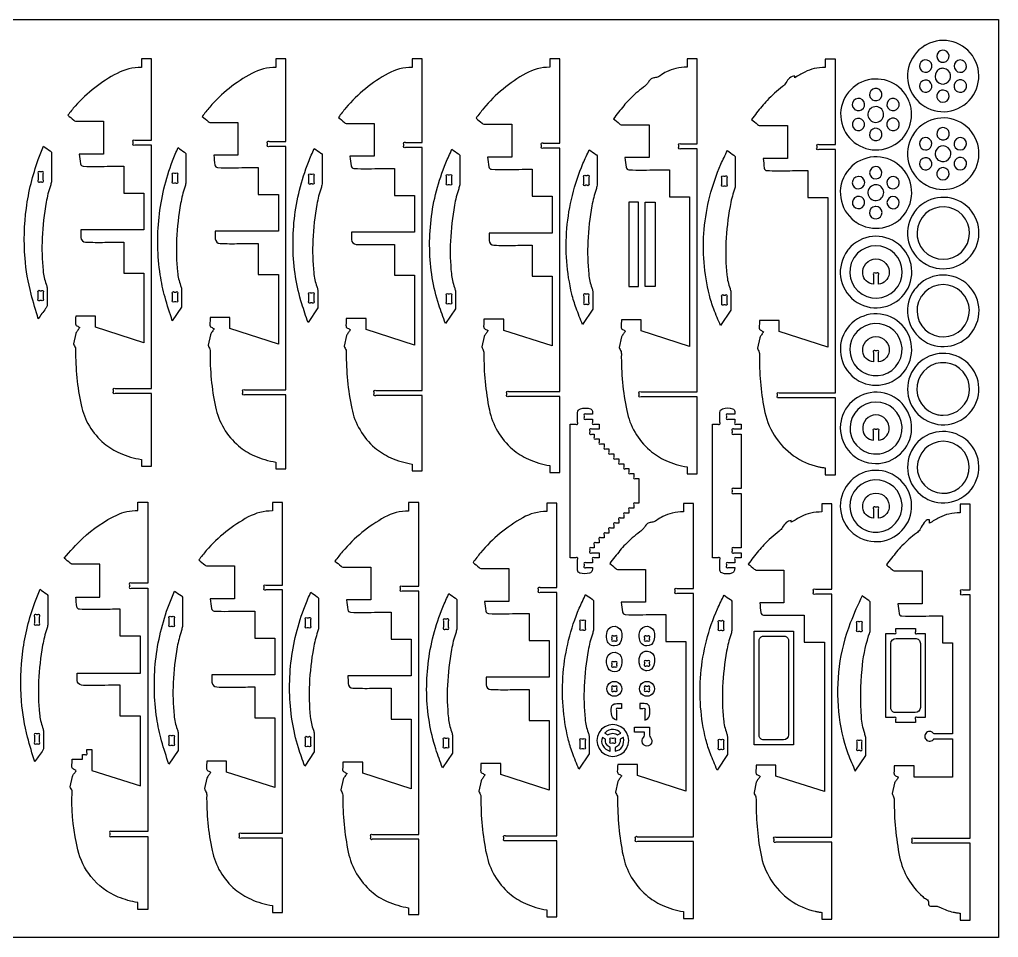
# Model space of a CAD drawing. Extents: x -74 to 131, y -35 to 58.
# Drawn here: x 32.1 to 131, y -34.5 to 58.2 of the extents above; entities that cross this region are included whole.
import ezdxf

# ---------------------------------------------------------------- set-up
doc = ezdxf.new("R2010")
doc.units = 0
doc.header["$MEASUREMENT"] = 0
doc.layers.get('0').update_dxf_attribs({"linetype": 'CONTINUOUS'})
doc.layers.add('LAYER_1', color=18, linetype='CONTINUOUS')

msp = doc.modelspace()

# ---------------------------------------------------------------- linework, layer by layer
msp.add_lwpolyline([(131.014, 58.163), (131.014, -34.546), (-73.864, -34.546), (-73.864, 58.163)], close=True)
at = {"layer": 'LAYER_1'}
for points in [[(123.566, 55.529, 0.988009), (127.226, 49.337, 0.987952), (123.717, 55.616, 0.00606), (123.641, 55.573, 0.006032)], [(125.289, 53.855, 0.951083), (125.597, 55.055, 0.952097), (125.172, 53.891, 0.024539), (125.231, 53.87, 0.025072)], [(44.452, 13.731), (44.452, 13.04), (45.473, 13.04), (45.473, 20.41), (41.801, 20.41, -1), (41.624, 20.587), (41.624, 20.732, -1), (41.801, 20.91), (45.473, 20.91), (45.473, 45.478), (43.801, 45.478, -1), (43.624, 45.655), (43.624, 45.8, -1), (43.801, 45.978), (45.473, 45.978), (45.473, 54.184), (44.452, 54.184), (44.452, 53.33, 0.120914), (42.004, 52.729, 0.090688), (37.771, 49.429, 0.01458), (37.388, 48.973, -0.00486), (37.014, 48.509, -0.016502), (37.625, 48.002, 0.09933), (37.797, 47.902), (40.625, 47.902), (40.625, 44.585), (38.18, 44.585, 0.001901), (38.3, 43.604, 0.360444), (38.569, 43.351, 0.020886), (40.008, 43.323, -0.005414), (42.681, 43.351), (42.681, 40.627), (44.707, 40.627), (44.707, 36.915), (38.323, 36.915, 0.008503), (38.34, 36.161, 0.393252), (38.823, 35.681, 0.012272), (40.752, 35.666, -0.004091), (42.681, 35.681), (42.681, 32.557), (44.707, 32.557), (44.707, 25.516), (39.81, 27.078), (39.81, 28.2), (37.814, 28.2, -0.024568), (37.78, 27.506, 0.148453), (37.814, 27.335, 0.167335), (37.943, 27.215, -0.043011), (38.23, 27.057, -0.023258), (38.02, 26.773, 0.069876), (37.838, 26.469), (37.606, 25.416, 0.112299), (37.689, 25.195, -0.149806), (37.812, 24.774, 0.056062), (38.357, 19.241, 0.166377), (40.688, 15.353, 0.07368), (42.292, 14.361, 0.061659)], [(58.031, 13.464), (58.031, 12.772), (59.052, 12.772), (59.052, 20.276), (54.881, 20.276, -1), (54.703, 20.454), (54.703, 20.599, -1), (54.881, 20.776), (59.052, 20.776), (59.052, 45.344), (57.381, 45.344, -1), (57.203, 45.522), (57.203, 45.667, -1), (57.381, 45.844), (59.052, 45.844), (59.052, 54.184), (58.031, 54.184), (58.031, 53.33, 0.123894), (55.594, 52.717, 0.091131), (51.35, 49.321, 0.014529), (50.967, 48.852, -0.004843), (50.593, 48.376, -0.016502), (51.204, 47.869, 0.09933), (51.376, 47.768), (54.204, 47.768), (54.204, 44.451), (51.76, 44.451, 0.001901), (51.879, 43.471, 0.360444), (52.149, 43.218, 0.020886), (53.588, 43.189, -0.005414), (56.26, 43.218), (56.26, 40.493), (58.286, 40.493), (58.286, 36.781), (51.902, 36.781, 0.008503), (51.919, 36.028, 0.393252), (52.402, 35.548, 0.012272), (54.331, 35.532, -0.004091), (56.26, 35.548), (56.26, 32.424), (58.286, 32.424), (58.286, 25.383), (53.39, 26.945), (53.39, 28.066), (51.393, 28.066, -0.024568), (51.359, 27.373, 0.148453), (51.393, 27.201, 0.167335), (51.522, 27.081, -0.043011), (51.809, 26.924, -0.023258), (51.599, 26.639, 0.069876), (51.417, 26.336), (51.185, 25.283, 0.111597), (51.268, 25.061, -0.149055), (51.391, 24.637, 0.055297), (51.936, 19.033, 0.165637), (54.267, 15.105, 0.074052), (55.873, 14.101, 0.062267)], [(71.789, 13.266), (71.789, 12.597), (72.81, 12.597), (72.81, 20.183), (68.139, 20.183, -1), (67.961, 20.361), (67.961, 20.506, -1), (68.139, 20.683), (72.81, 20.683), (72.81, 45.251), (71.139, 45.251, -1), (70.961, 45.428), (70.961, 45.574, -1), (71.139, 45.751), (72.81, 45.751), (72.81, 54.19), (71.789, 54.19), (71.789, 53.338, 0.126119), (69.36, 52.715, 0.091419), (65.108, 49.247, 0.014484), (64.725, 48.769, -0.004828), (64.351, 48.283, -0.016502), (64.962, 47.775, 0.09933), (65.134, 47.675), (67.962, 47.675), (67.962, 44.358), (65.518, 44.358, 0.001901), (65.637, 43.378, 0.360444), (65.907, 43.125, 0.020886), (67.346, 43.096, -0.005414), (70.018, 43.125), (70.018, 40.4), (72.044, 40.4), (72.044, 36.688), (65.66, 36.688, 0.008503), (65.677, 35.935, 0.393252), (66.16, 35.455, 0.012272), (68.089, 35.439, -0.004091), (70.018, 35.455), (70.018, 32.331), (72.044, 32.331), (72.044, 25.289), (67.148, 26.852), (67.148, 27.973), (65.151, 27.973, -0.024568), (65.117, 27.28, 0.148453), (65.151, 27.108, 0.167335), (65.28, 26.988, -0.043011), (65.567, 26.831, -0.023258), (65.357, 26.546, 0.069876), (65.175, 26.243), (64.943, 25.19, 0.111047), (65.026, 24.967, -0.148469), (65.149, 24.542, 0.054707), (65.693, 18.88, 0.165051), (68.025, 14.922, 0.074339), (69.633, 13.907, 0.062744)], [(85.691, 13.11), (85.691, 12.418), (86.712, 12.418), (86.712, 20.1), (81.541, 20.1, -1), (81.363, 20.278), (81.363, 20.423, -1), (81.541, 20.6), (86.712, 20.6), (86.712, 45.168), (85.041, 45.168, -1), (84.863, 45.346), (84.863, 45.491, -1), (85.041, 45.668), (86.712, 45.668), (86.712, 54.184), (85.691, 54.184), (85.691, 53.349, 0.128191), (83.27, 52.718, 0.091656), (79.01, 49.182, 0.014439), (78.627, 48.695, -0.004813), (78.253, 48.2, -0.016502), (78.864, 47.692, 0.09933), (79.036, 47.592), (81.864, 47.592), (81.864, 44.275), (79.42, 44.275, 0.001901), (79.539, 43.295, 0.360444), (79.809, 43.042, 0.020886), (81.248, 43.013, -0.005414), (83.92, 43.042), (83.92, 40.317), (85.946, 40.317), (85.946, 36.605), (79.562, 36.605, 0.008503), (79.579, 35.852, 0.393252), (80.062, 35.372, 0.012272), (81.991, 35.356, -0.004091), (83.92, 35.372), (83.92, 32.248), (85.946, 32.248), (85.946, 25.207), (81.05, 26.769), (81.05, 27.89), (79.053, 27.89, -0.024568), (79.019, 27.197, 0.148453), (79.053, 27.025, 0.167335), (79.182, 26.905, -0.043011), (79.469, 26.748, -0.023258), (79.259, 26.463, 0.069876), (79.077, 26.16), (78.846, 25.107, 0.110668), (78.928, 24.883, -0.148065), (79.051, 24.457, 0.054306), (79.595, 18.757, 0.164645), (81.927, 14.777, 0.074533), (83.536, 13.755, 0.063073)], [(99.568, 12.983), (99.568, 12.291), (100.589, 12.291), (100.589, 20.048), (94.917, 20.048, -1), (94.74, 20.225), (94.74, 20.37, -1), (94.917, 20.548), (100.589, 20.548), (100.589, 45.115), (98.917, 45.115, -1), (98.74, 45.293), (98.74, 45.438, -1), (98.917, 45.615), (100.589, 45.615), (100.589, 54.184), (99.568, 54.184), (99.568, 53.354, 0.055186), (98.448, 53.23, 0.062108), (97.504, 52.892, 0.040613), (96.858, 52.495, -0.093941), (96.489, 52.32, -0.04904), (96.292, 52.289, 0.136038), (95.942, 52.169, 0.102185), (95.71, 51.927, -0.031844), (95.513, 51.655, -0.063453), (95.162, 51.325, 0.043886), (93.707, 50.06, 0.019557), (93.165, 49.453, 0.009538), (92.13, 48.147, -0.016502), (92.741, 47.64, 0.09933), (92.912, 47.539), (95.741, 47.539), (95.741, 44.222), (93.296, 44.222, 0.001901), (93.416, 43.242, 0.360444), (93.685, 42.989, 0.020886), (95.124, 42.96, -0.005414), (97.797, 42.989), (97.797, 40.265), (99.823, 40.265), (99.823, 25.154), (94.926, 26.716), (94.926, 27.838), (92.93, 27.838, -0.024568), (92.896, 27.144, 0.148453), (92.93, 26.973, 0.167335), (93.059, 26.852, -0.043011), (93.346, 26.695, -0.023258), (93.136, 26.41, 0.069876), (92.954, 26.107), (92.722, 25.054, 0.110282), (92.805, 24.83, -0.147653), (92.928, 24.403, 0.053899), (93.471, 18.662, 0.164226), (95.804, 14.66, 0.07473), (97.414, 13.631, 0.063409)], [(113.52, 12.882), (113.52, 12.188), (114.542, 12.188), (114.542, 19.973), (108.87, 19.973, -1), (108.693, 20.15), (108.693, 20.295, -1), (108.87, 20.473), (114.542, 20.473), (114.542, 45.04), (112.87, 45.04, -1), (112.693, 45.218), (112.693, 45.363, -1), (112.87, 45.54), (114.542, 45.54), (114.542, 54.158), (113.52, 54.158), (113.52, 53.33, 0.055709), (112.401, 53.205, 0.062568), (111.457, 52.863, 0.016607), (110.946, 52.58, -0.005535), (110.441, 52.286), (110.441, 52.452, 0.187803), (109.927, 52.252, 0.077073), (109.551, 51.782, -0.099826), (109.208, 51.39, 0.038946), (107.659, 50.004, 0.019538), (107.118, 49.391, 0.009517), (106.082, 48.072, -0.016502), (106.693, 47.565, 0.09933), (106.865, 47.464), (109.694, 47.464), (109.694, 44.147), (107.249, 44.147, 0.001354), (107.365, 43.164, 0.370222), (107.638, 42.914, 0.011951), (109.694, 42.898, -0.003984), (111.75, 42.914), (111.75, 40.19), (113.776, 40.19), (113.776, 25.079), (108.879, 26.641), (108.879, 27.763), (106.882, 27.763, -0.024568), (106.848, 27.069, 0.148453), (106.882, 26.898, 0.167335), (107.012, 26.777, -0.043011), (107.298, 26.62, -0.023258), (107.089, 26.335, 0.069876), (106.906, 26.032), (106.675, 24.979, 0.110147), (106.758, 24.755, -0.14751), (106.88, 24.327, 0.048821), (107.345, 18.833, 0.095133), (108.379, 16.18, 0.097671), (110.328, 14.113, 0.101051), (112.838, 12.996, 0.019106), (113.178, 12.935, -0.006368)], [(123.357, 52.917, 0.950953), (124.041, 53.977, 0.951079), (123.254, 52.991, 0.025074), (123.303, 52.952, 0.02514)], [(127.381, 54.044, 0.95326), (126.889, 52.897, 0.952598), (127.489, 53.991, 0.024277), (127.436, 54.02, 0.023929)], [(124.759, 52.893, 0.770665), (125.734, 51.724, 0.751593), (125.496, 53.238, 0.141818), (125.097, 53.175, 0.129519)], [(121.962, 49.975, 0.927864), (115.19, 47.69, 0.927971), (122.226, 48.941, 0.03736), (122.133, 49.468, 0.037418)], [(123.342, 50.91, 0.952593), (124.041, 51.933, 0.95157), (123.245, 50.983, 0.024816), (123.291, 50.944, 0.024279)], [(126.849, 50.901, 0.975077), (127.51, 51.982, 0.97506), (126.796, 50.936, 0.012628), (126.822, 50.918, 0.012619)], [(118.278, 50.072, 0.976251), (119.004, 51.093, 0.976386), (118.23, 50.108, 0.011948), (118.253, 50.089, 0.012017)], [(125.172, 49.858, 0.952097), (125.711, 50.978, 0.952996), (125.066, 49.916, 0.024067), (125.118, 49.884, 0.024539)], [(116.515, 49.075, 0.975058), (117.27, 50.069, 0.975249), (116.466, 49.114, 0.012531), (116.49, 49.094, 0.012628)], [(120.047, 49.049, 0.976042), (120.722, 50.093, 0.975782), (119.996, 49.083, 0.012257), (120.021, 49.066, 0.012124)], [(118.185, 47.917, 0.976252), (119.105, 49.211, 0.976388), (118.124, 47.963, 0.011947), (118.154, 47.939, 0.012016)], [(116.554, 47.033, 0.976043), (117.229, 48.077, 0.975784), (116.504, 47.067, 0.012256), (116.528, 47.049, 0.012124)], [(120.061, 47.024, 0.975077), (120.722, 48.105, 0.97506), (120.007, 47.059, 0.012628), (120.034, 47.041, 0.012619)], [(123.42, 41.624, 0.988058), (127.532, 47.556, 0.988098), (123.279, 41.725, 0.005987), (123.349, 41.673, 0.006007)], [(118.278, 46.039, 0.976253), (119.004, 47.061, 0.976387), (118.23, 46.075, 0.011947), (118.253, 46.056, 0.012016)], [(125.066, 46.107, 0.976251), (125.792, 47.129, 0.976386), (125.018, 46.143, 0.011948), (125.042, 46.125, 0.012017)], [(123.772, 45.001, 0.953254), (123.625, 46.24, 0.952591), (123.652, 44.992, 0.02428), (123.712, 44.994, 0.023933)], [(126.943, 45.032, 0.953252), (127.435, 46.178, 0.952591), (126.835, 45.085, 0.02428), (126.887, 45.056, 0.023933)], [(34.041, 27.938, -0.013239), (33.317, 30.436, -0.043697), (32.699, 34.076, -0.053791), (32.833, 39.116, -0.053644), (34.042, 44.025, -0.011454), (34.304, 44.7, 0.003818), (34.578, 45.371, 0.022773), (35.227, 44.912, -0.137471), (35.36, 44.763), (35.36, 41.783, -0.040609), (35.259, 41.37, 0.035851), (34.837, 39.72, 0.033236), (34.429, 36.103, 0.03671), (34.52, 32.808, 0.061524), (34.835, 31.424, -0.045424), (34.925, 31.081), (34.925, 29.262, -0.088476), (34.78, 28.977, 0.014709)], [(47.575, 27.736, -0.013442), (46.839, 30.115, -0.031361), (46.354, 32.386, -0.063908), (46.237, 38.193, -0.063498), (47.594, 43.879, -0.011797), (47.87, 44.56, 0.003932), (48.157, 45.237, 0.022773), (48.807, 44.779, -0.137471), (48.94, 44.63), (48.94, 41.65, -0.040609), (48.838, 41.236, 0.035851), (48.416, 39.587, 0.033236), (48.008, 35.97, 0.03671), (48.099, 32.675, 0.061524), (48.414, 31.291, -0.045424), (48.504, 30.947), (48.504, 29.129)], [(61.288, 27.576, -0.011516), (60.659, 29.435, -0.0375), (60.025, 32.164, -0.06631), (59.902, 38.023, -0.065612), (61.325, 43.772, -0.012128), (61.614, 44.46, 0.004042), (61.915, 45.144, 0.022773), (62.565, 44.686, -0.137471), (62.698, 44.536), (62.698, 41.557, -0.040609), (62.596, 41.143, 0.035851), (62.174, 39.494, 0.033236), (61.766, 35.877, 0.03671), (61.857, 32.582, 0.061524), (62.172, 31.197, -0.045424), (62.262, 30.854), (62.262, 29.035)], [(75.163, 27.452, -0.010872), (74.495, 29.363, -0.038507), (73.837, 32.081, -0.069407), (73.71, 37.932, -0.068298), (75.199, 43.689, -0.012539), (75.502, 44.378, 0.004179), (75.817, 45.061, 0.022773), (76.467, 44.603, -0.137471), (76.6, 44.454), (76.6, 41.474, -0.040609), (76.498, 41.06, 0.035851), (76.076, 39.411, 0.033236), (75.668, 35.794, 0.03671), (75.759, 32.499, 0.061524), (76.074, 31.115, -0.045424), (76.164, 30.771), (76.164, 28.953)], [(89.012, 27.358, -0.010271), (88.361, 29.021, -0.02917), (87.932, 30.439, -0.080322), (87.429, 37.068, -0.079073), (89.051, 43.623, -0.01281), (89.366, 44.319, 0.00427), (89.694, 45.009, 0.022773), (90.343, 44.55, -0.137471), (90.476, 44.401), (90.476, 41.421, -0.040609), (90.375, 41.008, 0.035851), (89.953, 39.358, 0.033236), (89.545, 35.741, 0.03671), (89.636, 32.446, 0.061524), (89.951, 31.062, -0.045424), (90.041, 30.719), (90.041, 28.9)], [(102.95, 27.261, -0.011294), (102.27, 28.907, -0.031243), (101.818, 30.337, -0.083122), (101.298, 36.972, -0.081524), (102.979, 43.546, -0.013123), (103.306, 44.242, 0.004374), (103.646, 44.934, 0.022773), (104.296, 44.475, -0.137471), (104.429, 44.326), (104.429, 41.346, -0.040609), (104.327, 40.933, 0.035851), (103.905, 39.283, 0.033236), (103.498, 35.666, 0.03671), (103.588, 32.371, 0.061524), (103.903, 30.987, -0.045424), (103.993, 30.644), (103.993, 28.825)], [(125.038, 43.913, 0.76203), (126.096, 45.014, 0.762047), (124.624, 44.609, 0.135044), (124.735, 44.204, 0.135054)], [(116.632, 37.7, 0.988058), (120.744, 43.631, 0.988098), (116.491, 37.8, 0.005987), (116.561, 37.749, 0.006007)], [(123.342, 43.068, 0.952593), (124.041, 44.092, 0.95157), (123.245, 43.141, 0.024816), (123.291, 43.103, 0.024279)], [(126.906, 43.03, 0.950904), (127.485, 44.161, 0.950919), (126.796, 43.094, 0.025158), (126.849, 43.06, 0.025166)], [(34.525, 41.961), (34.525, 42.606, 1), (34.348, 42.784), (34.203, 42.784, 1), (34.025, 42.606), (34.025, 41.961, 1), (34.203, 41.783), (34.348, 41.783, 1)], [(47.605, 41.827), (47.605, 42.473, -1), (47.782, 42.65), (47.927, 42.65, -1), (48.105, 42.473), (48.105, 41.827, -1), (47.927, 41.65), (47.782, 41.65, -1)], [(61.363, 41.734), (61.363, 42.38, -1), (61.54, 42.557), (61.685, 42.557, -1), (61.863, 42.38), (61.863, 41.734, -1), (61.685, 41.557), (61.54, 41.557, -1)], [(118.441, 42.104, 0.975507), (118.839, 43.279, 0.975784), (118.384, 42.125, 0.012257), (118.413, 42.114, 0.012399)], [(125.172, 42.017, 0.952097), (125.711, 43.137, 0.952996), (125.066, 42.074, 0.024067), (125.118, 42.043, 0.024539)], [(75.265, 41.651), (75.265, 42.297, -1), (75.442, 42.474), (75.587, 42.474, -1), (75.765, 42.297), (75.765, 41.651, -1), (75.587, 41.474), (75.442, 41.474, -1)], [(89.141, 41.598), (89.141, 42.244, -1), (89.319, 42.422), (89.464, 42.422, -1), (89.641, 42.244), (89.641, 41.598, -1), (89.464, 41.421), (89.319, 41.421, -1)], [(103.094, 41.523), (103.094, 42.169, -1), (103.271, 42.347), (103.417, 42.347, -1), (103.594, 42.169), (103.594, 41.523, -1), (103.417, 41.346), (103.271, 41.346, -1)], [(116.837, 42.316, 0.976251), (116.895, 41.068, 0.976041), (116.898, 42.317, 0.012125), (116.868, 42.317, 0.012017)], [(120.648, 42.254, 0.976254), (120.074, 41.145, 0.976045), (120.701, 42.225, 0.012123), (120.675, 42.24, 0.012015)], [(118.016, 41.188, 0.976389), (119.219, 40.146, 0.976435), (118.068, 41.244, 0.011923), (118.041, 41.217, 0.011947)], [(116.684, 40.269, 0.975244), (117.047, 39.084, 0.975502), (116.743, 40.286, 0.012401), (116.713, 40.278, 0.012533)], [(120.841, 39.261, 0.975245), (119.934, 40.107, 0.975503), (120.798, 39.217, 0.0124), (120.82, 39.238, 0.012532)], [(123.421, 33.612, 0.988058), (127.531, 39.542, 0.988098), (123.279, 33.712, 0.005987), (123.35, 33.661, 0.006007)], [(118.563, 39.29, 0.975054), (118.659, 38.028, 0.975033), (118.627, 39.293, 0.012641), (118.595, 39.292, 0.012631)], [(123.956, 34.405, 0.988058), (126.977, 38.762, 0.988098), (123.853, 34.478, 0.005987), (123.904, 34.441, 0.006007)], [(115.761, 34.824, 0.988098), (121.495, 30.428, 0.988127), (115.868, 34.96, 0.005972), (115.814, 34.893, 0.005987)], [(116.385, 34.04, 0.988009), (120.872, 31.239, 0.988058), (116.454, 34.148, 0.006007), (116.419, 34.094, 0.006032)], [(118.717, 32.557), (118.572, 32.557, 1), (118.395, 32.379), (118.395, 31.449, -0.359653), (117.311, 32.475, -0.450586), (118.645, 33.983, -0.450586), (119.979, 32.475, -0.359653), (118.895, 31.449), (118.895, 32.379, 1)], [(122.549, 30.908, 0.988098), (128.283, 26.511, 0.988127), (122.656, 31.043, 0.005972), (122.602, 30.976, 0.005987)], [(34.203, 30.778), (34.348, 30.778, -1), (34.525, 30.6), (34.525, 29.955, -1), (34.348, 29.777), (34.203, 29.777, -1), (34.025, 29.955), (34.025, 30.6, -1)], [(48.105, 30.467), (48.105, 29.821, -1), (47.927, 29.644), (47.782, 29.644, -1), (47.605, 29.821), (47.605, 30.467, -1), (47.782, 30.644), (47.927, 30.644, -1)], [(123.173, 30.124, 0.988009), (127.66, 27.323, 0.988058), (123.242, 30.231, 0.006007), (123.207, 30.178, 0.006032)], [(61.363, 29.728), (61.363, 30.374, -1), (61.54, 30.551), (61.685, 30.551, -1), (61.863, 30.374), (61.863, 29.728, -1), (61.685, 29.551), (61.54, 29.551, -1)], [(75.765, 30.291), (75.765, 29.645, -1), (75.587, 29.468), (75.442, 29.468, -1), (75.265, 29.645), (75.265, 30.291, -1), (75.442, 30.468), (75.587, 30.468, -1)], [(89.641, 29.592), (89.641, 30.238, 1), (89.464, 30.416), (89.319, 30.416, 1), (89.141, 30.238), (89.141, 29.592, 1), (89.319, 29.415), (89.464, 29.415, 1)], [(103.094, 29.517), (103.094, 30.163, -1), (103.271, 30.341), (103.417, 30.341, -1), (103.594, 30.163), (103.594, 29.517, -1), (103.417, 29.34), (103.271, 29.34, -1)], [(116.632, 21.846, 0.988058), (120.743, 27.775, 0.988098), (116.491, 21.946, 0.005987), (116.561, 21.895, 0.006007)], [(117.386, 22.506, 0.976041), (120.017, 27.083, 0.97625), (117.168, 22.639, 0.012018), (117.276, 22.57, 0.012125)], [(118.895, 23.607), (118.895, 24.538, 1), (118.717, 24.715), (118.572, 24.715, 1), (118.395, 24.538), (118.395, 23.607, -0.359653), (117.311, 24.633, -0.450586), (118.645, 26.142, -0.450586), (119.979, 24.633, -0.359653)], [(123.567, 17.764, 0.988009), (127.381, 23.875, 0.988058), (123.421, 17.858, 0.006007), (123.493, 17.81, 0.006032)], [(125.433, 18.2, 0.951003), (125.699, 23.502, 0.950547), (124.9, 18.253, 0.025353), (125.164, 18.213, 0.025114)], [(115.064, 17.284, 0.987451), (122.218, 16.467, 0.987494), (115.087, 17.464, 0.006292), (115.075, 17.374, 0.006314)], [(88.513, 2.535), (88.513, 3.625, 1), (88.336, 3.803), (87.763, 3.803), (87.763, 17.302), (88.336, 17.302, 1), (88.513, 17.479), (88.513, 18.48, -0.318505), (88.788, 18.849, -0.166858), (89.826, 18.832, -0.271814), (90.009, 18.611, -0.055395), (90.017, 18.457, 0.018448), (90.013, 18.302), (89.357, 18.302, 1), (89.18, 18.124), (89.18, 17.979, 1), (89.357, 17.802), (90.013, 17.802), (90.013, 17.479, 1), (90.191, 17.302), (90.68, 17.302), (90.68, 16.802), (89.933, 16.802, 1), (89.755, 16.624), (89.755, 16.479, 1), (89.933, 16.302), (90.18, 16.302), (90.18, 15.979, 1), (90.357, 15.802), (90.68, 15.802), (90.68, 15.479, 1), (90.857, 15.302), (91.18, 15.302), (91.18, 14.979, 1), (91.357, 14.802), (91.68, 14.802), (91.68, 14.479, 1), (91.857, 14.302), (92.18, 14.302), (92.18, 13.979, 1), (92.357, 13.802), (92.68, 13.802), (92.68, 13.479, 1), (92.857, 13.302), (93.18, 13.302), (93.18, 12.979, 1), (93.357, 12.802), (93.68, 12.802), (93.68, 12.479, 1), (93.857, 12.302), (94.18, 12.302), (94.18, 11.979, 1), (94.357, 11.802), (94.68, 11.802), (94.68, 9.303), (94.357, 9.303, 1), (94.18, 9.125), (94.18, 8.803), (93.857, 8.803, 1), (93.68, 8.625), (93.68, 8.303), (93.357, 8.303, 1), (93.18, 8.125), (93.18, 7.803), (92.857, 7.803, 1), (92.68, 7.625), (92.68, 7.303), (92.357, 7.303, 1), (92.18, 7.125), (92.18, 6.803), (91.857, 6.803, 1), (91.68, 6.625), (91.68, 6.303), (91.357, 6.303, 1), (91.18, 6.125), (91.18, 5.803), (90.857, 5.803, 1), (90.68, 5.625), (90.68, 5.303), (90.357, 5.303, 1), (90.18, 5.125), (90.18, 4.803), (89.933, 4.803, 1), (89.755, 4.625), (89.755, 4.48, 1), (89.933, 4.303), (90.68, 4.303), (90.68, 3.803), (90.191, 3.803, 1), (90.013, 3.625), (90.013, 3.303), (89.357, 3.303, 1), (89.18, 3.125), (89.18, 2.98, 1), (89.357, 2.803), (90.013, 2.803, -0.058741), (89.976, 2.519, -0.262403), (89.724, 2.255, -0.151606), (88.726, 2.26, -0.313078)], [(102.878, 2.535), (102.878, 3.625, 1), (102.701, 3.803), (102.128, 3.803), (102.128, 17.302), (102.701, 17.302, 1), (102.878, 17.479), (102.878, 18.48, -0.315468), (103.152, 18.851, -0.159693), (104.157, 18.856, -0.311948), (104.378, 18.569, -0.019147), (104.38, 18.435, 0.006382), (104.378, 18.302), (103.722, 18.302, 1), (103.545, 18.124), (103.545, 17.979, 1), (103.722, 17.802), (104.378, 17.802), (104.378, 17.479, 1), (104.555, 17.302), (105.045, 17.302), (105.045, 16.802), (104.298, 16.802, 1), (104.12, 16.624), (104.12, 16.479, 1), (104.298, 16.302), (105.045, 16.302), (105.045, 10.802), (104.298, 10.802, 1), (104.12, 10.625), (104.12, 10.48, 1), (104.298, 10.302), (105.045, 10.302), (105.045, 4.803), (104.298, 4.803, 1), (104.12, 4.625), (104.12, 4.48, 1), (104.298, 4.303), (105.045, 4.303), (105.045, 3.803), (104.555, 3.803, 1), (104.378, 3.625), (104.378, 3.303), (103.722, 3.303, 1), (103.545, 3.125), (103.545, 2.98, 1), (103.722, 2.803), (104.378, 2.803, -0.076057), (104.328, 2.476, -0.22246), (104.144, 2.275, -0.195575), (103.068, 2.269, -0.292641)], [(119.431, 14.394, 0.951154), (118.125, 19.479, 0.951092), (118.915, 14.289, 0.025067), (119.175, 14.328, 0.025034)], [(118.395, 15.695), (118.395, 16.625, -1), (118.572, 16.803), (118.717, 16.803, -1), (118.895, 16.625), (118.895, 15.695, 0.358569), (119.977, 16.723, 0.450586), (118.645, 18.229, 0.450586), (117.311, 16.721, 0.359653)], [(123.567, 9.875, 0.988009), (127.381, 15.986, 0.988058), (123.421, 9.969, 0.006007), (123.493, 9.921, 0.006032)], [(126.093, 10.394, 0.975264), (124.913, 15.509, 0.975245), (125.836, 10.341, 0.012533), (125.965, 10.364, 0.012523)], [(116.778, 5.95, 0.988009), (120.593, 12.061, 0.988058), (116.632, 6.044, 0.006007), (116.705, 5.996, 0.006032)], [(117.386, 6.705, 0.976041), (120.017, 11.282, 0.97625), (117.168, 6.837, 0.012018), (117.276, 6.768, 0.012125)], [(118.895, 7.806), (118.895, 8.736, 1), (118.717, 8.914), (118.572, 8.914, 1), (118.395, 8.736), (118.395, 7.806, -0.359653), (117.311, 8.832, -0.450586), (118.645, 10.34, -0.450586), (119.977, 8.834, -0.358569)], [(44.091, -31.715), (44.091, -31.024, -0.056886), (42.116, -30.469, -0.127756), (39.358, -28.407, -0.110695), (38.03, -25.687, -0.061941), (37.441, -20.354, -0.033287), (37.466, -20.043, 0.097482), (37.451, -19.73, 0.135264), (37.343, -19.538, -0.162894), (37.246, -19.339), (37.477, -18.286, -0.069876), (37.66, -17.983, 0.023258), (37.869, -17.698, 0.043011), (37.583, -17.541, -0.167335), (37.453, -17.421, -0.148453), (37.419, -17.25, 0.024568), (37.453, -16.556), (38.492, -16.556), (38.492, -16.056), (38.773, -16.056, 1), (38.95, -15.878), (38.95, -15.556), (39.45, -15.556), (39.45, -17.678), (44.347, -19.24), (44.347, -12.199), (42.321, -12.199), (42.321, -9.074, 0.006), (39.181, -9.112, -0.038744), (38.397, -9.07, -0.373498), (37.966, -8.584, -0.002521), (37.963, -7.841), (44.347, -7.841), (44.347, -4.129), (42.321, -4.129), (42.321, -1.404, 0.003984), (40.265, -1.421, -0.011951), (38.209, -1.404, -0.370222), (37.936, -1.155, -0.001354), (37.82, -0.171), (40.265, -0.171), (40.265, 3.146), (37.436, 3.146, -0.09933), (37.264, 3.246, 0.016502), (36.653, 3.754, -0.0307), (38.509, 5.745, -0.080375), (42.028, 8.146, -0.058507), (42.967, 8.459, -0.051201), (44.091, 8.574), (44.091, 9.429), (45.113, 9.429), (45.113, 1.222), (43.441, 1.222, 1), (43.264, 1.044), (43.264, 0.899, 1), (43.441, 0.722), (45.113, 0.722), (45.113, -23.846), (41.441, -23.846, 1), (41.264, -24.023), (41.264, -24.168, 1), (41.441, -24.346), (45.113, -24.346), (45.113, -31.715)], [(57.686, -31.332), (57.686, -32.025), (58.707, -32.025), (58.707, -24.521), (54.535, -24.521, -1), (54.358, -24.343), (54.358, -24.198, -1), (54.535, -24.021), (58.707, -24.021), (58.707, 0.547), (57.035, 0.547, -1), (56.858, 0.725), (56.858, 0.87, -1), (57.035, 1.047), (58.707, 1.047), (58.707, 9.388), (57.686, 9.388), (57.686, 8.533, 0.123894), (55.249, 7.92, 0.091131), (51.005, 4.524, 0.014529), (50.622, 4.055, -0.004843), (50.248, 3.579, -0.016502), (50.859, 3.072, 0.09933), (51.031, 2.971), (53.859, 2.971), (53.859, -0.346), (51.414, -0.346, 0.001901), (51.534, -1.326, 0.360444), (51.803, -1.579, 0.020886), (53.242, -1.608, -0.005414), (55.915, -1.579), (55.915, -4.304), (57.941, -4.304), (57.941, -8.016), (51.557, -8.016, 0.008503), (51.574, -8.769, 0.393252), (52.057, -9.249, 0.012272), (53.986, -9.265, -0.004091), (55.915, -9.249), (55.915, -12.373), (57.941, -12.373), (57.941, -19.414), (53.044, -17.852), (53.044, -16.73), (51.048, -16.73, -0.024568), (51.014, -17.424, 0.148453), (51.048, -17.596, 0.167335), (51.177, -17.716, -0.043011), (51.464, -17.873, -0.023258), (51.254, -18.158, 0.069876), (51.072, -18.461), (50.84, -19.514, 0.111597), (50.923, -19.736, -0.149055), (51.046, -20.159, 0.055297), (51.591, -25.764, 0.165637), (53.922, -29.692, 0.074052), (55.528, -30.696, 0.062267)], [(71.444, -31.555), (71.444, -32.224), (72.465, -32.224), (72.465, -24.638), (67.794, -24.638, -1), (67.616, -24.46), (67.616, -24.315, -1), (67.794, -24.138), (72.465, -24.138), (72.465, 0.43), (70.794, 0.43, -1), (70.616, 0.607), (70.616, 0.752, -1), (70.794, 0.93), (72.465, 0.93), (72.465, 9.369), (71.444, 9.369), (71.444, 8.517, 0.126119), (69.015, 7.894, 0.091419), (64.763, 4.426, 0.014484), (64.38, 3.948, -0.004828), (64.006, 3.462, -0.016502), (64.617, 2.954, 0.09933), (64.789, 2.854), (67.617, 2.854), (67.617, -0.463), (65.173, -0.463, 0.001901), (65.292, -1.443, 0.360444), (65.562, -1.696, 0.020886), (67.001, -1.725, -0.005414), (69.673, -1.696), (69.673, -4.421), (71.699, -4.421), (71.699, -8.133), (65.315, -8.133, 0.008503), (65.332, -8.886, 0.393252), (65.815, -9.366, 0.012272), (67.744, -9.382, -0.004091), (69.673, -9.366), (69.673, -12.49), (71.699, -12.49), (71.699, -19.532), (66.803, -17.969), (66.803, -16.848), (64.806, -16.848, -0.024568), (64.772, -17.542, 0.148453), (64.806, -17.713, 0.167335), (64.936, -17.833, -0.043011), (65.222, -17.99, -0.023258), (65.012, -18.275, 0.069876), (64.83, -18.578), (64.599, -19.631, 0.111047), (64.681, -19.855, -0.148469), (64.804, -20.279, 0.054707), (65.349, -25.941, 0.165051), (67.68, -29.899, 0.074339), (69.288, -30.914, 0.062744)], [(85.389, -31.764), (85.389, -32.456), (86.411, -32.456), (86.411, -24.774), (81.239, -24.774, -1), (81.062, -24.597), (81.062, -24.452, -1), (81.239, -24.274), (86.411, -24.274), (86.411, 0.294), (84.739, 0.294, -1), (84.562, 0.471), (84.562, 0.616, -1), (84.739, 0.794), (86.411, 0.794), (86.411, 9.31), (85.389, 9.31), (85.389, 8.475, 0.128191), (82.968, 7.844, 0.091656), (78.709, 4.308, 0.014439), (78.325, 3.82, -0.004813), (77.951, 3.325, -0.016502), (78.562, 2.818, 0.09933), (78.734, 2.718), (81.563, 2.718), (81.563, -0.599), (79.118, -0.599, 0.001901), (79.238, -1.58, 0.360444), (79.507, -1.833, 0.020886), (80.946, -1.861, -0.005414), (83.619, -1.833), (83.619, -4.557), (85.645, -4.557), (85.645, -8.269), (79.261, -8.269, 0.008503), (79.278, -9.023, 0.393252), (79.761, -9.503, 0.012272), (81.69, -9.518, -0.004091), (83.619, -9.503), (83.619, -12.627), (85.645, -12.627), (85.645, -19.668), (80.748, -18.106), (80.748, -16.984), (78.752, -16.984, -0.024568), (78.717, -17.678, 0.148453), (78.752, -17.849, 0.167335), (78.881, -17.969, -0.043011), (79.167, -18.127, -0.023258), (78.958, -18.411, 0.069876), (78.775, -18.715), (78.544, -19.768, 0.110668), (78.627, -19.991, -0.148065), (78.749, -20.417, 0.054306), (79.294, -26.118, 0.164645), (81.626, -30.098, 0.074533), (83.235, -31.119, 0.063073)], [(99.194, -31.935), (99.194, -32.627), (100.216, -32.627), (100.216, -24.87), (94.544, -24.87, -1), (94.367, -24.693), (94.367, -24.548, -1), (94.544, -24.37), (100.216, -24.37), (100.216, 0.198), (98.544, 0.198, -1), (98.367, 0.375), (98.367, 0.52, -1), (98.544, 0.698), (100.216, 0.698), (100.216, 9.267), (99.194, 9.267), (99.194, 8.437, 0.055186), (98.074, 8.313, 0.062108), (97.131, 7.974, 0.040613), (96.484, 7.578, -0.093941), (96.115, 7.402, -0.04904), (95.919, 7.371, 0.136038), (95.569, 7.251, 0.102185), (95.336, 7.009, -0.031844), (95.14, 6.737, -0.063453), (94.789, 6.407, 0.043886), (93.333, 5.142, 0.019557), (92.792, 4.536, 0.009538), (91.756, 3.229, -0.016502), (92.367, 2.722, 0.09933), (92.539, 2.622), (95.368, 2.622), (95.368, -0.695), (92.923, -0.695, 0.001901), (93.043, -1.675, 0.360444), (93.312, -1.928, 0.020886), (94.751, -1.957, -0.005414), (97.424, -1.928), (97.424, -4.653), (99.45, -4.653), (99.45, -19.764), (94.553, -18.202), (94.553, -17.08), (92.557, -17.08, -0.024568), (92.522, -17.774, 0.148453), (92.557, -17.945, 0.167335), (92.686, -18.065, -0.043011), (92.973, -18.223, -0.023258), (92.763, -18.507, 0.069876), (92.58, -18.81), (92.349, -19.864, 0.110282), (92.432, -20.088, -0.147653), (92.554, -20.515, 0.053899), (93.098, -26.256, 0.164226), (95.431, -30.258, 0.07473), (97.041, -31.286, 0.063409)], [(113.175, -32.019), (113.175, -32.712), (114.197, -32.712), (114.197, -24.928), (108.525, -24.928, -1), (108.348, -24.75), (108.348, -24.605, -1), (108.525, -24.428), (114.197, -24.428), (114.197, 0.14), (112.525, 0.14, -1), (112.348, 0.317), (112.348, 0.462, -1), (112.525, 0.64), (114.197, 0.64), (114.197, 9.257), (113.175, 9.257), (113.175, 8.43, 0.055709), (112.056, 8.305, 0.062568), (111.112, 7.963, 0.016607), (110.601, 7.68, -0.005535), (110.096, 7.385), (110.096, 7.552, 0.187803), (109.582, 7.352, 0.077073), (109.206, 6.881, -0.099826), (108.863, 6.49, 0.038946), (107.314, 5.103, 0.019538), (106.773, 4.491, 0.009517), (105.737, 3.172, -0.016502), (106.348, 2.664, 0.09933), (106.52, 2.564), (109.349, 2.564), (109.349, -0.753), (106.904, -0.753, 0.001354), (107.021, -1.737, 0.370222), (107.293, -1.986, 0.011951), (109.349, -2.003, -0.003984), (111.405, -1.986), (111.405, -4.711), (113.431, -4.711), (113.431, -19.822), (108.534, -18.26), (108.534, -17.138), (106.538, -17.138, -0.024568), (106.503, -17.832, 0.148453), (106.538, -18.003, 0.167335), (106.667, -18.123, -0.043011), (106.953, -18.28, -0.023258), (106.744, -18.565, 0.069876), (106.561, -18.868), (106.33, -19.921, 0.110147), (106.413, -20.146, -0.14751), (106.535, -20.573, 0.048821), (107, -26.067, 0.095133), (108.034, -28.721, 0.097671), (109.983, -30.788, 0.101051), (112.493, -31.904, 0.019106), (112.833, -31.966, -0.006368)], [(127.135, -32.105), (127.135, -32.798), (128.157, -32.798), (128.157, -25.014), (122.485, -25.014, -1), (122.308, -24.836), (122.308, -24.691, -1), (122.485, -24.514), (128.157, -24.514), (128.157, 0.054), (127.41, 0.054, -1), (127.232, 0.231), (127.232, 0.376, -1), (127.41, 0.554), (128.157, 0.554), (128.157, 9.217), (127.135, 9.217), (127.135, 8.344, 0.055709), (126.016, 8.219, 0.062568), (125.072, 7.877, 0.016607), (124.561, 7.594, -0.005535), (124.056, 7.299), (124.056, 7.632, -0.049838), (123.934, 7.644, 0.150512), (123.812, 7.632, 0.124327), (123.641, 7.503, 0.036164), (123.226, 6.904, 0.043033), (123.159, 6.763, -0.081), (123.081, 6.627, -0.063602), (122.73, 6.294, 0.043917), (121.274, 5.017, 0.019538), (120.733, 4.405, 0.009517), (119.697, 3.086, -0.016502), (120.308, 2.578, 0.09933), (120.48, 2.478), (123.309, 2.478), (123.309, -0.839), (120.864, -0.839, 0.001901), (120.984, -1.819, 0.360444), (121.253, -2.072, 0.020886), (122.692, -2.101, -0.005414), (125.365, -2.072), (125.365, -4.797), (126.378, -4.797), (126.378, -13.978), (124.508, -13.978, -0.111646), (124.412, -13.899, 0.299689), (123.946, -13.745, 0.493145), (123.642, -14.478, 0.493146), (124.429, -14.581, 0.106759), (124.464, -14.526, -0.190421), (124.508, -14.478), (126.378, -14.478), (126.378, -18.345), (122.494, -18.345), (122.494, -17.224), (120.498, -17.224, -0.024568), (120.464, -17.918, 0.148453), (120.498, -18.089, 0.167335), (120.627, -18.209, -0.043011), (120.914, -18.366, -0.023258), (120.704, -18.651, 0.069876), (120.521, -18.954), (120.29, -20.007, 0.110147), (120.373, -20.232, -0.14751), (120.496, -20.659, 0.053758), (121.039, -26.414, 0.16408), (123.372, -30.424, 0.05944), (123.751, -30.683, -0.160144), (123.924, -30.861, -0.183247), (123.943, -31.071, 0.455203), (124.157, -31.395, 0.077788), (124.491, -31.387, -0.104068), (124.824, -31.397, -0.060217), (125.149, -31.518, 0.065154), (126.453, -31.99, 0.019106), (126.793, -32.052, -0.006368)], [(33.681, -16.818, -0.013239), (32.957, -14.32, -0.043697), (32.339, -10.68, -0.053791), (32.473, -5.64, -0.053644), (33.681, -0.731, -0.011454), (33.944, -0.056, 0.003818), (34.217, 0.615, 0.022773), (34.867, 0.156, -0.137471), (35, 0.007), (35, -2.973, -0.040609), (34.898, -3.386, 0.035851), (34.477, -5.035, 0.033236), (34.069, -8.653, 0.03671), (34.159, -11.948, 0.061524), (34.474, -13.332, -0.045424), (34.564, -13.675), (34.564, -15.494, -0.088476), (34.419, -15.778, 0.014709)], [(47.23, -17.06, -0.013442), (46.494, -14.682, -0.031361), (46.009, -12.411, -0.063908), (45.892, -6.604, -0.063498), (47.249, -0.918, -0.011797), (47.525, -0.237, 0.003932), (47.812, 0.44, 0.022773), (48.461, -0.018, -0.137471), (48.594, -0.167), (48.594, -3.147, -0.040609), (48.493, -3.561, 0.035851), (48.071, -5.21, 0.033236), (47.663, -8.827, 0.03671), (47.754, -12.122, 0.061524), (48.069, -13.506, -0.045424), (48.159, -13.85), (48.159, -15.668)], [(60.943, -17.245, -0.011516), (60.314, -15.386, -0.0375), (59.68, -12.657, -0.06631), (59.557, -6.798, -0.065612), (60.98, -1.049, -0.012128), (61.269, -0.361, 0.004042), (61.57, 0.323, 0.022773), (62.22, -0.135, -0.137471), (62.353, -0.285), (62.353, -3.264, -0.040609), (62.251, -3.678, 0.035851), (61.829, -5.327, 0.033236), (61.421, -8.944, 0.03671), (61.512, -12.24, 0.061524), (61.827, -13.624, -0.045424), (61.917, -13.967), (61.917, -15.786)], [(74.861, -17.422, -0.010872), (74.194, -15.511, -0.038507), (73.536, -12.793, -0.069407), (73.408, -6.942, -0.068298), (74.897, -1.185, -0.012539), (75.201, -0.497, 0.004179), (75.515, 0.187, 0.022773), (76.165, -0.272, -0.137471), (76.298, -0.421), (76.298, -3.401, -0.040609), (76.197, -3.814, 0.035851), (75.775, -5.464, 0.033236), (75.367, -9.081, 0.03671), (75.457, -12.376, 0.061524), (75.772, -13.76, -0.045424), (75.862, -14.103), (75.862, -15.922)], [(88.639, -17.559, -0.010271), (87.988, -15.897, -0.02917), (87.558, -14.479, -0.080322), (87.056, -7.849, -0.079073), (88.677, -1.295, -0.01281), (88.993, -0.599, 0.00427), (89.32, 0.091, 0.022773), (89.97, -0.368, -0.137471), (90.103, -0.517), (90.103, -3.497, -0.040609), (90.002, -3.91, 0.035851), (89.58, -5.56, 0.033236), (89.172, -9.177, 0.03671), (89.262, -12.472, 0.061524), (89.578, -13.856, -0.045424), (89.667, -14.199), (89.667, -16.018)], [(102.605, -17.639, -0.011294), (101.925, -15.994, -0.031243), (101.473, -14.564, -0.083122), (100.953, -7.928, -0.081524), (102.634, -1.355, -0.013123), (102.962, -0.658, 0.004374), (103.301, 0.033, 0.022773), (103.951, -0.426, -0.137471), (104.084, -0.575), (104.084, -3.555, -0.040609), (103.983, -3.968, 0.035851), (103.561, -5.617, 0.033236), (103.153, -9.235, 0.03671), (103.243, -12.53, 0.061524), (103.558, -13.914, -0.045424), (103.648, -14.257), (103.648, -16.076)], [(116.553, -17.744), (117.608, -16.162), (117.608, -14.343, 0.040603), (117.505, -13.933, -0.066272), (117.178, -12.275, -0.037569), (117.237, -7.485, -0.052115), (117.895, -4.091, -0.028888), (117.977, -3.868, 0.062959), (118.044, -3.641), (118.044, -0.661, 0.137471), (117.911, -0.511, -0.022773), (117.261, -0.053, 0.022058), (116.056, -2.777, 0.061061), (114.928, -7.183, 0.05736), (114.865, -11.743, 0.060338), (115.816, -15.974, 0.019759), (116.173, -16.864, -0.006586)], [(33.988, -1.972), (33.843, -1.972, 1), (33.665, -2.149), (33.665, -2.795, 1), (33.843, -2.973), (33.988, -2.973, 1), (34.165, -2.795), (34.165, -2.149, 1)], [(47.437, -2.146), (47.582, -2.146, -1), (47.759, -2.324), (47.759, -2.97, -1), (47.582, -3.147), (47.437, -3.147, -1), (47.259, -2.97), (47.259, -2.324, -1)], [(61.018, -3.087), (61.018, -2.441, -1), (61.195, -2.264), (61.34, -2.264, -1), (61.518, -2.441), (61.518, -3.087, -1), (61.34, -3.264), (61.195, -3.264, -1)], [(75.463, -3.223), (75.463, -2.578, 1), (75.286, -2.4), (75.141, -2.4, 1), (74.963, -2.578), (74.963, -3.223, 1), (75.141, -3.401), (75.286, -3.401, 1)], [(88.768, -3.319), (88.768, -2.674, -1), (88.946, -2.496), (89.091, -2.496, -1), (89.268, -2.674), (89.268, -3.319, -1), (89.091, -3.497), (88.946, -3.497, -1)], [(102.927, -2.554), (103.072, -2.554, -1), (103.249, -2.731), (103.249, -3.377, -1), (103.072, -3.555), (102.927, -3.555, -1), (102.749, -3.377), (102.749, -2.731, -1)], [(116.887, -2.64), (117.032, -2.64, -1), (117.209, -2.817), (117.209, -3.463, -1), (117.032, -3.641), (116.887, -3.641, -1), (116.709, -3.463), (116.709, -2.817, -1)], [(91.685, -4.886, -0.158121), (91.449, -4.423, -0.105364), (91.489, -3.655, -0.375734), (92.292, -3.118, -0.358437), (92.977, -3.848, -0.074434), (92.918, -4.556, -0.347857), (92.22, -5.108, -0.198912)], [(95.319, -5.082, -0.242064), (94.831, -4.64, -0.156462), (94.783, -3.655, -0.375734), (95.586, -3.118, -0.358437), (96.271, -3.848, -0.074434), (96.212, -4.556, -0.347857), (95.515, -5.108, -0.065543)], [(120.647, -12.845), (120.647, -12.523, 1), (120.469, -12.345), (119.648, -12.345), (119.648, -3.846), (120.469, -3.846, 1), (120.647, -3.668), (120.647, -3.346), (122.622, -3.346), (122.622, -3.668, 1), (122.799, -3.846), (123.621, -3.846), (123.621, -12.345), (122.799, -12.345, 1), (122.622, -12.523), (122.622, -12.845)], [(92.293, -4.101), (92.148, -4.101, 1), (91.97, -4.279), (91.97, -4.424, 1), (92.148, -4.601), (92.293, -4.601, 1), (92.47, -4.424), (92.47, -4.279, 1)], [(95.765, -4.424), (95.765, -4.279, 1), (95.587, -4.101), (95.442, -4.101, 1), (95.265, -4.279), (95.265, -4.424, 1), (95.442, -4.601), (95.587, -4.601, 1)], [(106.976, -14.464, -0.086912), (106.88, -14.327, -0.089743), (106.839, -14.17), (106.839, -4.537, -0.178174), (106.977, -4.242, -0.178183), (107.272, -4.106), (109.382, -4.106, -0.177858), (109.677, -4.242, -0.177847), (109.813, -4.537), (109.814, -14.089, -0.412204), (109.29, -14.604), (107.336, -14.603, -0.089745), (107.129, -14.563, -0.10441)], [(120.337, -11.748, -0.121971), (120.202, -11.581, -0.107253), (120.148, -11.344), (120.148, -4.86, -0.412583), (120.672, -4.344), (122.622, -4.344, -0.195775), (122.973, -4.494, -0.195775), (123.128, -4.848), (123.129, -11.333, -0.412174), (122.606, -11.843), (120.647, -11.844, -0.072292), (120.47, -11.816, -0.086912)], [(91.489, -6.273, -0.375734), (92.292, -5.736, -0.358437), (92.977, -6.466, -0.074434), (92.918, -7.174, -0.347857), (92.22, -7.726, -0.283338), (91.599, -7.343, -0.184085)], [(95.136, -7.509, -0.200547), (94.781, -7.042, -0.130054), (94.783, -6.158, -0.375734), (95.586, -5.62, -0.358437), (96.271, -6.35, -0.074434), (96.212, -7.058, -0.347857), (95.515, -7.61, -0.131652)], [(92.293, -6.719), (92.148, -6.719, 1), (91.97, -6.897), (91.97, -7.042, 1), (92.148, -7.219), (92.293, -7.219, 1), (92.47, -7.042), (92.47, -6.897, 1)], [(95.765, -6.926), (95.765, -6.781, 1), (95.587, -6.604), (95.442, -6.604, 1), (95.265, -6.781), (95.265, -6.926, 1), (95.442, -7.104), (95.587, -7.104, 1)], [(92.47, -9.509), (92.47, -9.364, 1), (92.293, -9.186), (92.148, -9.186, 1), (91.97, -9.364), (91.97, -9.509, 1), (92.148, -9.686), (92.293, -9.686, 1)], [(95.442, -9.686), (95.587, -9.686, 1), (95.765, -9.509), (95.765, -9.364, 1), (95.587, -9.186), (95.442, -9.186, 1), (95.265, -9.364), (95.265, -9.509, 1)], [(92.933, -10.928), (92.933, -11.428), (92.611, -11.428, 1), (92.433, -11.605), (92.433, -12.589, -0.31942), (91.964, -12.154, -0.087202), (91.938, -11.296, -0.363622), (92.338, -10.937, -0.00811)], [(94.787, -11.428), (95.11, -11.428, -1), (95.287, -11.605), (95.287, -12.589, 0.31942), (95.756, -12.154, 0.087202), (95.783, -11.296, 0.363622), (95.382, -10.937, 0.00811), (94.787, -10.928)], [(91.259, -13.907), (91.576, -14.089, -0.165101), (92.064, -13.924, -0.165101), (92.553, -14.089), (92.869, -13.907, 0.228333), (92.132, -13.535, 0.203688), (91.282, -13.877, 0.049127), (91.27, -13.892, -0.016364)], [(95.265, -13.824), (94.265, -13.824), (94.265, -13.324), (95.765, -13.324, -0.000937), (95.763, -14.109, 0.19988), (95.868, -14.364, -0.668179), (95.515, -15.218, -0.668179), (95.161, -14.364, 0.196195), (95.263, -14.122, 0.002603)], [(33.988, -13.978), (33.843, -13.978, 1), (33.665, -14.155), (33.665, -14.801, 1), (33.843, -14.979), (33.988, -14.979, 1), (34.165, -14.801), (34.165, -14.155, 1)], [(47.759, -14.33), (47.759, -14.976, -1), (47.582, -15.153), (47.437, -15.153, -1), (47.259, -14.976), (47.259, -14.33, -1), (47.437, -14.152), (47.582, -14.152, -1)], [(61.195, -14.27), (61.34, -14.27, -1), (61.518, -14.447), (61.518, -15.093, -1), (61.34, -15.27), (61.195, -15.27, -1), (61.018, -15.093), (61.018, -14.447, -1)], [(75.463, -14.584), (75.463, -15.229, -1), (75.286, -15.407), (75.141, -15.407, -1), (74.963, -15.229), (74.963, -14.584, -1), (75.141, -14.406), (75.286, -14.406, -1)], [(89.268, -14.679), (89.268, -15.325, -1), (89.091, -15.503), (88.946, -15.503, -1), (88.768, -15.325), (88.768, -14.679, -1), (88.946, -14.502), (89.091, -14.502, -1)], [(91.814, -15.734), (91.814, -15.368, -0.165101), (91.427, -15.028, -0.165101), (91.326, -14.522), (91.009, -14.34, 0.228333), (91.056, -15.164, 0.203688), (91.778, -15.729, 0.049127), (91.796, -15.732, -0.016364)], [(91.814, -14.733), (91.814, -14.587, -1), (91.992, -14.41), (92.137, -14.41, -1), (92.314, -14.587), (92.314, -14.733, -1), (92.137, -14.91), (91.992, -14.91, -1)], [(92.314, -15.734, 0.228333), (93.005, -15.281, 0.203688), (93.133, -14.374, 0.049127), (93.127, -14.356, -0.016364), (93.119, -14.34), (92.803, -14.522, -0.165101), (92.702, -15.028, -0.165101), (92.314, -15.368)], [(103.249, -14.737), (103.249, -15.383, -1), (103.072, -15.561), (102.927, -15.561, -1), (102.749, -15.383), (102.749, -14.737, -1), (102.927, -14.56), (103.072, -14.56, -1)], [(117.032, -14.646), (116.887, -14.646, 1), (116.709, -14.823), (116.709, -15.469, 1), (116.887, -15.646), (117.032, -15.646, 1), (117.209, -15.469), (117.209, -14.823, 1)]]:
    msp.add_lwpolyline(points, format="xyb", close=True, dxfattribs=at)
for points in [[(93.668, 31.213), (94.669, 31.213), (94.669, 39.712), (93.668, 39.712)], [(95.339, 31.213), (95.339, 39.712), (96.34, 39.712), (96.34, 31.213)], [(106.339, -15.103), (106.339, -3.604), (110.312, -3.604), (110.312, -15.103)], [(91.842, -10.091), (91.685, -9.971), (91.565, -9.815), (91.49, -9.632), (91.464, -9.436), (91.49, -9.24), (91.565, -9.058), (91.685, -8.901), (91.842, -8.781), (92.025, -8.705), (92.22, -8.68), (92.416, -8.705), (92.599, -8.781), (92.755, -8.901), (92.876, -9.058), (92.951, -9.24), (92.977, -9.436), (92.951, -9.632), (92.876, -9.815), (92.755, -9.971), (92.599, -10.091), (92.416, -10.167), (92.22, -10.193), (92.025, -10.167)], [(95.136, -10.091), (94.98, -9.971), (94.859, -9.815), (94.784, -9.632), (94.758, -9.436), (94.784, -9.24), (94.859, -9.058), (94.98, -8.901), (95.136, -8.781), (95.319, -8.705), (95.515, -8.68), (95.71, -8.705), (95.893, -8.781), (96.05, -8.901), (96.17, -9.058), (96.245, -9.24), (96.271, -9.436), (96.245, -9.632), (96.17, -9.815), (96.05, -9.971), (95.893, -10.091), (95.71, -10.167), (95.515, -10.193), (95.319, -10.167)], [(90.929, -15.796), (91.261, -16.051), (91.649, -16.212), (92.064, -16.266), (92.48, -16.212), (92.868, -16.051), (93.2, -15.796), (93.455, -15.463), (93.616, -15.076), (93.671, -14.66), (93.616, -14.244), (93.455, -13.857), (93.2, -13.524), (92.868, -13.269), (92.48, -13.108), (92.064, -13.054), (91.649, -13.108), (91.261, -13.269), (90.929, -13.524), (90.673, -13.857), (90.513, -14.244), (90.458, -14.66), (90.513, -15.076), (90.673, -15.463)]]:
    msp.add_lwpolyline(points, close=True, dxfattribs=at)

doc.saveas('drawing.dxf')
